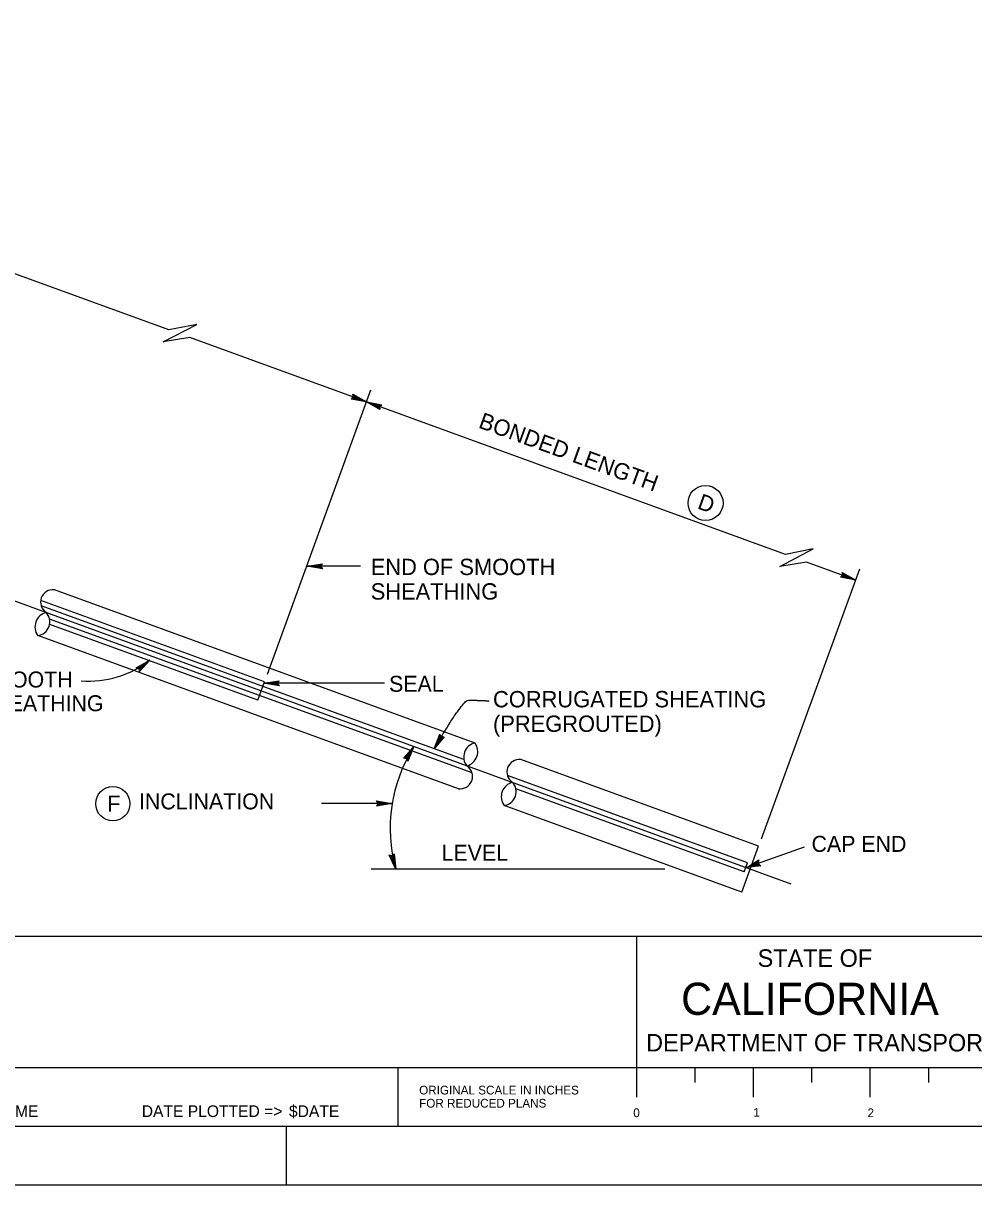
# Model space of a CAD drawing. Extents: x 0 to 2.83, y 0 to 1.83.
# Drawn here: x 1 to 1.678, y 0 to 0.829 of the extents above; entities that cross this region are included whole.
import ezdxf

# ---------------------------------------------------------------- set-up
doc = ezdxf.new("R2010")
doc.units = 0
for name, color, linetype in [('10 Sheet Format', 7, 'Continuous'), ('201 Center and Station Line', 7, 'Continuous'), ('210 Border', 7, 'Continuous'), ('212 Leaders and Dim Lines', 7, 'Continuous'), ('214 Text and Titles', 7, 'Continuous'), ('221 Structural Steel', 7, 'Continuous'), ('223 Existing Steel', 7, 'Continuous'), ('257 Ground Line', 7, 'Continuous')]:
    doc.layers.add(name, color=color, linetype=linetype)

msp = doc.modelspace()

# ---------------------------------------------------------------- linework, layer by layer
at = {"layer": '10 Sheet Format'}
msp.add_lwpolyline([(0, 0), (2.83333, 0), (2.83333, 1.83333), (0, 1.83333)], close=True, dxfattribs=at)
at = {"layer": '201 Center and Station Line'}
msp.add_line((1.54802, 0.21445), (0.38266, 0.63863), dxfattribs=at)
at = {"layer": '210 Border'}
for p, q in [((2.79167, 0.17708), (0.08333, 0.17708)), ((1.4375, 0.17708), (1.4375, 0.08333)), ((2.79167, 0.08333), (0.08333, 0.08333)), ((1.26709, 0.08333), (1.26709, 0.04167)), ((1.4375, 0.08333), (1.4375, 0.0625)), ((1.47917, 0.08333), (1.47917, 0.07292)), ((1.52083, 0.08333), (1.52083, 0.0625)), ((1.5625, 0.08333), (1.5625, 0.07292)), ((1.60417, 0.08333), (1.60417, 0.0625)), ((1.64583, 0.08333), (1.64583, 0.07292)), ((2.79167, 0.04167), (0.08333, 0.04167)), ((1.1875, 0.04167), (1.1875, 0))]:
    msp.add_line(p, q, dxfattribs=at)
at = {"layer": '212 Leaders and Dim Lines'}
for p, q in [((1.1038, 0.60973), (0.52352, 0.82093)), ((1.09975, 0.60123), (1.12364, 0.61368)), ((1.12364, 0.61368), (1.1038, 0.60973)), ((1.1188, 0.60427), (1.09975, 0.60123)), ((1.24476, 0.55843), (1.11879, 0.60427)), ((1.17408, 0.36426), (1.24793, 0.56714)), ((1.23527, 0.56286), (1.23505, 0.56391)), ((1.23505, 0.56391), (1.24476, 0.55843)), ((1.23464, 0.56113), (1.23379, 0.56046)), ((1.24476, 0.55843), (1.23379, 0.56046)), ((1.24476, 0.55843), (1.23422, 0.56079)), ((1.23549, 0.5618), (1.23464, 0.56113)), ((1.23464, 0.56113), (1.24476, 0.55843)), ((1.23506, 0.56146), (1.24476, 0.55843)), ((1.23516, 0.56338), (1.24476, 0.55843)), ((1.24476, 0.55843), (1.23527, 0.56286)), ((1.23527, 0.56286), (1.23549, 0.5618)), ((1.24476, 0.55843), (1.23538, 0.56233)), ((1.23549, 0.5618), (1.24476, 0.55843)), ((1.54383, 0.44957), (1.24476, 0.55843)), ((1.25403, 0.55505), (1.24476, 0.55843)), ((1.25446, 0.55294), (1.24476, 0.55843)), ((1.24476, 0.55843), (1.25572, 0.55639)), ((1.25487, 0.55572), (1.24476, 0.55843)), ((1.24476, 0.55843), (1.25424, 0.554)), ((1.25435, 0.55347), (1.24476, 0.55843)), ((1.24476, 0.55843), (1.25414, 0.55452)), ((1.25445, 0.55539), (1.24476, 0.55843)), ((1.24476, 0.55843), (1.25529, 0.55606)), ((1.25403, 0.55505), (1.25487, 0.55572)), ((1.25487, 0.55572), (1.25572, 0.55639)), ((1.25424, 0.554), (1.25403, 0.55505)), ((1.25424, 0.554), (1.25446, 0.55294)), ((1.53977, 0.44108), (1.56366, 0.45352)), ((1.56366, 0.45352), (1.54383, 0.44957)), ((1.20238, 0.44114), (1.21337, 0.44298)), ((1.20238, 0.44114), (1.21309, 0.44252)), ((1.21281, 0.44206), (1.20238, 0.44114)), ((1.21252, 0.4416), (1.20238, 0.44114)), ((1.24053, 0.44114), (1.20238, 0.44114)), ((1.21224, 0.44114), (1.20238, 0.44114)), ((1.21337, 0.43931), (1.20238, 0.44114)), ((1.20238, 0.44114), (1.21281, 0.44022)), ((1.21309, 0.43976), (1.20238, 0.44114)), ((1.20238, 0.44114), (1.21252, 0.44068)), ((1.21224, 0.44114), (1.21281, 0.44206)), ((1.21281, 0.44022), (1.21224, 0.44114)), ((1.21281, 0.44206), (1.21337, 0.44298)), ((1.21281, 0.44022), (1.21337, 0.43931)), ((1.52671, 0.24675), (1.59685, 0.43946)), ((1.55882, 0.44411), (1.53977, 0.44108)), ((1.59401, 0.43131), (1.55877, 0.44413)), ((1.58389, 0.43401), (1.58305, 0.43334)), ((1.59401, 0.43131), (1.58305, 0.43334)), ((1.59401, 0.43131), (1.58347, 0.43368)), ((1.58474, 0.43468), (1.58389, 0.43401)), ((1.58389, 0.43401), (1.59401, 0.43131)), ((1.58452, 0.43574), (1.5843, 0.43679)), ((1.5843, 0.43679), (1.59401, 0.43131)), ((1.58431, 0.43435), (1.59401, 0.43131)), ((1.58441, 0.43627), (1.59401, 0.43131)), ((1.59401, 0.43131), (1.58452, 0.43574)), ((1.58452, 0.43574), (1.58474, 0.43468)), ((1.59401, 0.43131), (1.58463, 0.43521)), ((1.58474, 0.43468), (1.59401, 0.43131)), ((1.08034, 0.36885), (1.09016, 0.37413)), ((1.08085, 0.36866), (1.09016, 0.37413)), ((1.09016, 0.37413), (1.08135, 0.36847)), ((1.09016, 0.37413), (1.08186, 0.36828)), ((1.08236, 0.36809), (1.09016, 0.37413)), ((1.08242, 0.36756), (1.09016, 0.37413)), ((1.08248, 0.36702), (1.09016, 0.37413)), ((1.09016, 0.37413), (1.08254, 0.36648)), ((1.09016, 0.37413), (1.08259, 0.36595)), ((1.08135, 0.36847), (1.08034, 0.36885)), ((1.08135, 0.36847), (1.08236, 0.36809)), ((1.08236, 0.36809), (1.08248, 0.36702)), ((1.08248, 0.36702), (1.08259, 0.36595)), ((1.17162, 0.35773), (1.18262, 0.35957)), ((1.17162, 0.35773), (1.18234, 0.35911)), ((1.18205, 0.35865), (1.17162, 0.35773)), ((1.18177, 0.35819), (1.17162, 0.35773)), ((1.25758, 0.35773), (1.17162, 0.35773)), ((1.18149, 0.35773), (1.17162, 0.35773)), ((1.18262, 0.3559), (1.17162, 0.35773)), ((1.17162, 0.35773), (1.18205, 0.35682)), ((1.18234, 0.35636), (1.17162, 0.35773)), ((1.17162, 0.35773), (1.18177, 0.35728)), ((1.18149, 0.35773), (1.18205, 0.35865)), ((1.18205, 0.35682), (1.18149, 0.35773)), ((1.18205, 0.35865), (1.18262, 0.35957)), ((1.18205, 0.35682), (1.18262, 0.3559)), ((1.29321, 0.31096), (1.29717, 0.32138)), ((1.29321, 0.31096), (1.29743, 0.32091)), ((1.29768, 0.32043), (1.29321, 0.31096)), ((1.29793, 0.31995), (1.29321, 0.31096)), ((1.30034, 0.31953), (1.29321, 0.31096)), ((1.2998, 0.31952), (1.29321, 0.31096)), ((1.29321, 0.31096), (1.29927, 0.3195)), ((1.29321, 0.31096), (1.29873, 0.31949)), ((1.29819, 0.31948), (1.29321, 0.31096)), ((1.29768, 0.32043), (1.29717, 0.32138)), ((1.29819, 0.31948), (1.29768, 0.32043)), ((1.29927, 0.3195), (1.29819, 0.31948)), ((1.29927, 0.3195), (1.30034, 0.31953)), ((1.27122, 0.30421), (1.27866, 0.31251)), ((1.27176, 0.3042), (1.27866, 0.31251)), ((1.27866, 0.31251), (1.2723, 0.3042)), ((1.27866, 0.31251), (1.27284, 0.30419)), ((1.27338, 0.30418), (1.27866, 0.31251)), ((1.27361, 0.3037), (1.27866, 0.31251)), ((1.27385, 0.30321), (1.27866, 0.31251)), ((1.27866, 0.31251), (1.27409, 0.30273)), ((1.27866, 0.31251), (1.27432, 0.30224)), ((1.2723, 0.3042), (1.27122, 0.30421)), ((1.2723, 0.3042), (1.27338, 0.30418)), ((1.27338, 0.30418), (1.27385, 0.30321)), ((1.27385, 0.30321), (1.27432, 0.30224)), ((1.25251, 0.27284), (1.25194, 0.27376)), ((1.25194, 0.27376), (1.26294, 0.27192)), ((1.26294, 0.27192), (1.21272, 0.27192)), ((1.26294, 0.27192), (1.25194, 0.27009)), ((1.25251, 0.271), (1.25194, 0.27009)), ((1.25223, 0.2733), (1.26294, 0.27192)), ((1.26294, 0.27192), (1.25223, 0.27055)), ((1.26294, 0.27192), (1.25251, 0.27284)), ((1.25251, 0.27284), (1.25308, 0.27192)), ((1.25251, 0.271), (1.26294, 0.27192)), ((1.25308, 0.27192), (1.25251, 0.271)), ((1.26294, 0.27192), (1.25279, 0.27238)), ((1.25279, 0.27146), (1.26294, 0.27192)), ((1.25308, 0.27192), (1.26294, 0.27192)), ((1.55721, 0.24083), (1.51618, 0.2264)), ((1.26203, 0.23489), (1.261, 0.23519)), ((1.26571, 0.22509), (1.261, 0.23519)), ((1.26571, 0.22509), (1.26152, 0.23504)), ((1.26203, 0.23489), (1.26571, 0.22509)), ((1.26307, 0.23459), (1.26203, 0.23489)), ((1.26255, 0.23474), (1.26571, 0.22509)), ((1.2638, 0.23538), (1.26307, 0.23459)), ((1.26307, 0.23459), (1.26571, 0.22509)), ((1.26571, 0.22509), (1.26344, 0.23499)), ((1.2638, 0.23538), (1.26454, 0.23617)), ((1.26571, 0.22509), (1.2638, 0.23538)), ((1.26417, 0.23578), (1.26571, 0.22509)), ((1.26454, 0.23617), (1.26571, 0.22509)), ((1.45785, 0.22509), (1.24828, 0.22509)), ((1.51618, 0.2264), (1.52474, 0.23172)), ((1.52619, 0.22759), (1.51618, 0.2264)), ((1.51618, 0.2264), (1.51618, 0.2264)), ((1.52566, 0.22802), (1.51831, 0.22715)), ((1.51833, 0.22716), (1.52457, 0.23104)), ((1.52046, 0.2279), (1.52449, 0.2304)), ((1.52511, 0.22845), (1.52046, 0.2279)), ((1.52259, 0.22865), (1.52432, 0.22972)), ((1.52465, 0.22889), (1.52259, 0.22865)), ((1.52474, 0.23172), (1.52423, 0.22923)), ((1.52423, 0.22923), (1.52619, 0.22759)), ((1.52474, 0.23172), (1.52474, 0.23172)), ((1.52619, 0.22759), (1.52619, 0.22759))]:
    msp.add_line(p, q, dxfattribs=at)
for centre, radius, start, end in [((1.0465, 0.43051), 0.0713, 265.70321, 307.75585), ((1.37051, 0.25424), 0.10877, 147.60621, 195.54583)]:
    msp.add_arc(centre, radius, start, end, dxfattribs=at)
msp.add_open_spline([(1.29321, 0.31096), (1.31353, 0.34574), (1.32117, 0.34571), (1.33233, 0.34518)], degree=2, dxfattribs=at)
at = {"layer": '214 Text and Titles'}
for centre, radius in [((1.4868, 0.48629), 0.0125), ((1.0638, 0.27177), 0.01221)]:
    msp.add_circle(centre, radius, dxfattribs=at)
at = {"layer": '221 Structural Steel'}
for p, q in [((1.172, 0.35876), (1.0123, 0.41688)), ((1.16725, 0.34571), (1.01873, 0.39976)), ((1.16725, 0.34571), (1.172, 0.35876))]:
    msp.add_line(p, q, dxfattribs=at)
at = {"layer": '223 Existing Steel'}
for p, q in [((1.31441, 0.30325), (1.01259, 0.41307)), ((1.32019, 0.29376), (1.01868, 0.40347)), ((1.51668, 0.22964), (1.34539, 0.29197)), ((1.51431, 0.22312), (1.35148, 0.28237)), ((1.51431, 0.22312), (1.51668, 0.22964))]:
    msp.add_line(p, q, dxfattribs=at)
at = {"layer": '257 Ground Line'}
for p, q in [((1.32229, 0.31511), (1.02206, 0.42438)), ((1.31042, 0.28248), (1.01018, 0.39175)), ((1.52467, 0.24145), (1.35487, 0.30325)), ((1.5128, 0.20882), (1.34299, 0.27062)), ((1.5128, 0.20882), (1.52467, 0.24145))]:
    msp.add_line(p, q, dxfattribs=at)
for centre, radius, start, end in [((1.02102, 0.41564), 0.00881, 83.23997, 236.12111), ((1.01883, 0.3979), 0.01061, 104.49091, 215.39531), ((1.00908, 0.4015), 0.0098, 276.46661, 44.15519), ((1.32438, 0.30517), 0.01015, 101.84418, 218.64471), ((1.31367, 0.30896), 0.01059, 284.97962, 35.50614), ((1.31159, 0.29133), 0.00893, 262.47038, 57.04447), ((1.35383, 0.2945), 0.00881, 83.23997, 236.12111), ((1.35164, 0.27677), 0.01061, 104.49091, 215.39531), ((1.34189, 0.28036), 0.0098, 276.46661, 44.15519)]:
    msp.add_arc(centre, radius, start, end, dxfattribs=at)

# ---------------------------------------------------------------- texts
at = {"layer": '10 Sheet Format'}
for s, height, p in [('$TIME', 0.008333, (0.97789, 0.04833)), ('DATE PLOTTED =>', 0.0083333, (1.08446, 0.04833)), ('$DATE', 0.008333, (1.18951, 0.04833))]:
    msp.add_text(s, height=height, dxfattribs=at).set_placement(p)
at = {"layer": '210 Border'}
for s, height, p in [('STATE OF', 0.012498, (1.524, 0.15544)), ('CALIFORNIA', 0.022917, (1.46938, 0.1212)), ('DEPARTMENT OF TRANSPORTATION', 0.0124983, (1.44442, 0.09509)), ('ORIGINAL SCALE IN INCHES', 0.0062344, (1.28242, 0.06441)), ('FOR REDUCED PLANS', 0.0062344, (1.28242, 0.05504)), ('0', 0.00623, (1.43524, 0.04825)), ('1', 0.00623, (1.5209, 0.04851)), ('2', 0.00623, (1.60243, 0.04825))]:
    msp.add_text(s, height=height, dxfattribs=at).set_placement(p)
at = {"layer": '214 Text and Titles'}
for s, height, rotation, p in [('BONDED LENGTH', 0.0116667, 340.00005, (1.32409, 0.54022)), ('D', 0.01139, 340.00062, (1.48034, 0.48256))]:
    msp.add_text(s, height=height, rotation=rotation, dxfattribs=at).set_placement(p)
for s, height, p in [('END OF SMOOTH', 0.0116667, (1.24785, 0.4349)), ('SHEATHING', 0.011667, (1.24785, 0.4174)), ('SMOOTH', 0.011392, (0.96827, 0.35471)), ('SEAL', 0.011392, (1.26093, 0.35164)), ('SHEATHING', 0.011392, (0.96827, 0.33778)), ('CORRUGATED SHEATING', 0.0116667, (1.33513, 0.34054)), ('(PREGROUTED)', 0.0116667, (1.33513, 0.32304)), ('F', 0.01139, (1.05987, 0.26621)), ('INCLINATION', 0.0113918, (1.08246, 0.26778)), ('CAP END', 0.011392, (1.56246, 0.23748)), ('LEVEL', 0.011392, (1.29841, 0.23109))]:
    msp.add_text(s, height=height, dxfattribs=at).set_placement(p)

doc.saveas('drawing.dxf')
